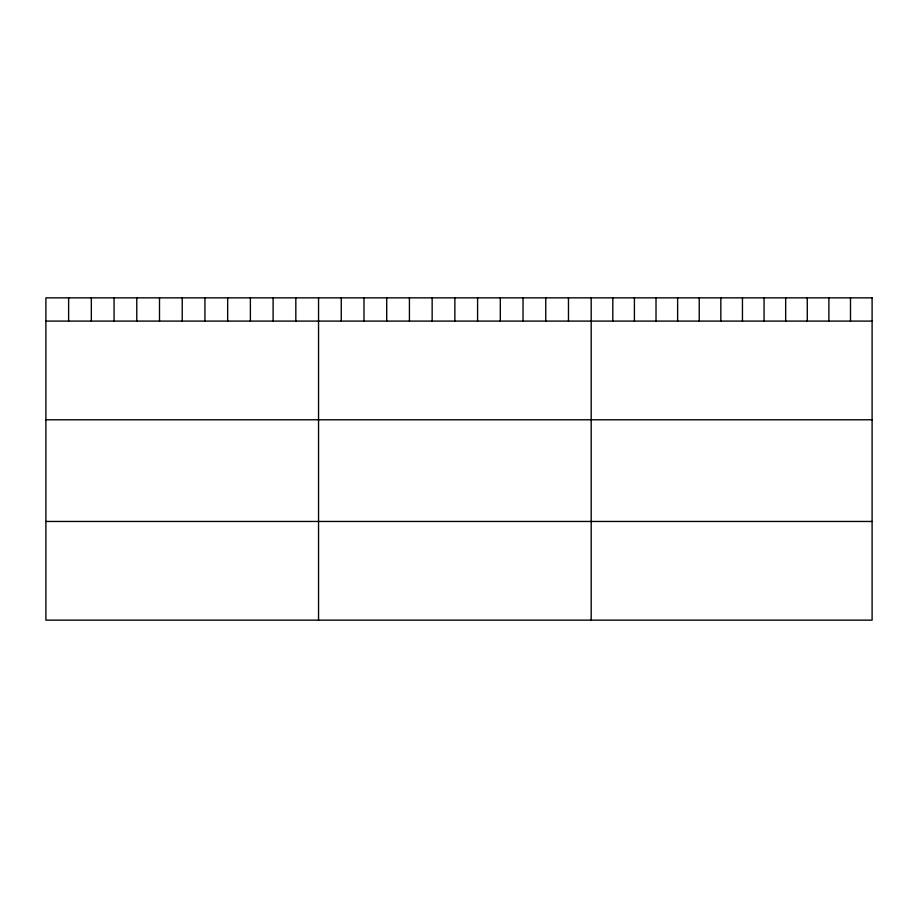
<?xml version="1.0" encoding="UTF-8"?>
<svg xmlns="http://www.w3.org/2000/svg" width="918" height="918" viewBox="0 0 918 918"><rect width="100%" height="100%" fill="white"/><g stroke="black" fill="none" stroke-linecap="round" stroke-linejoin="round"><path stroke-width="1.38" d="M45.9 321.093L872.1 321.093M45.9 419.778L872.1 419.778M45.9 521.458L872.1 521.458M850.493 297.857L850.493 321.093M828.885 297.857L828.885 321.093M807.278 297.857L807.278 321.093M785.67 297.857L785.67 321.093M764.063 297.857L764.063 321.093M742.455 297.857L742.455 321.093M720.837 297.857L720.837 321.093M699.229 297.857L699.229 321.093M677.622 297.857L677.622 321.093M656.014 297.857L656.014 321.093M634.407 297.857L634.407 321.093M612.799 297.857L612.799 321.093M591.192 297.857L591.192 620.143M568.471 297.857L568.471 321.093M545.751 297.857L545.751 321.093M523.03 297.857L523.03 321.093M500.31 297.857L500.31 321.093M477.589 297.857L477.589 321.093M454.869 297.857L454.869 321.093M432.149 297.857L432.149 321.093M409.428 297.857L409.428 321.093M386.707 297.857L386.707 321.093M363.987 297.857L363.987 321.093M341.266 297.857L341.266 321.093M318.546 297.857L318.546 620.143M295.825 297.857L295.825 321.093M273.105 297.857L273.105 321.093M250.384 297.857L250.384 321.093M227.664 297.857L227.664 321.093M204.944 297.857L204.944 321.093M182.223 297.857L182.223 321.093M159.502 297.857L159.502 321.093M136.782 297.857L136.782 321.093M114.062 297.857L114.062 321.093M91.341 297.857L91.341 321.093M68.62 297.857L68.62 321.093M872.1 297.857L45.9 297.857L45.9 620.143L872.1 620.143L872.1 297.857"/></g></svg>
